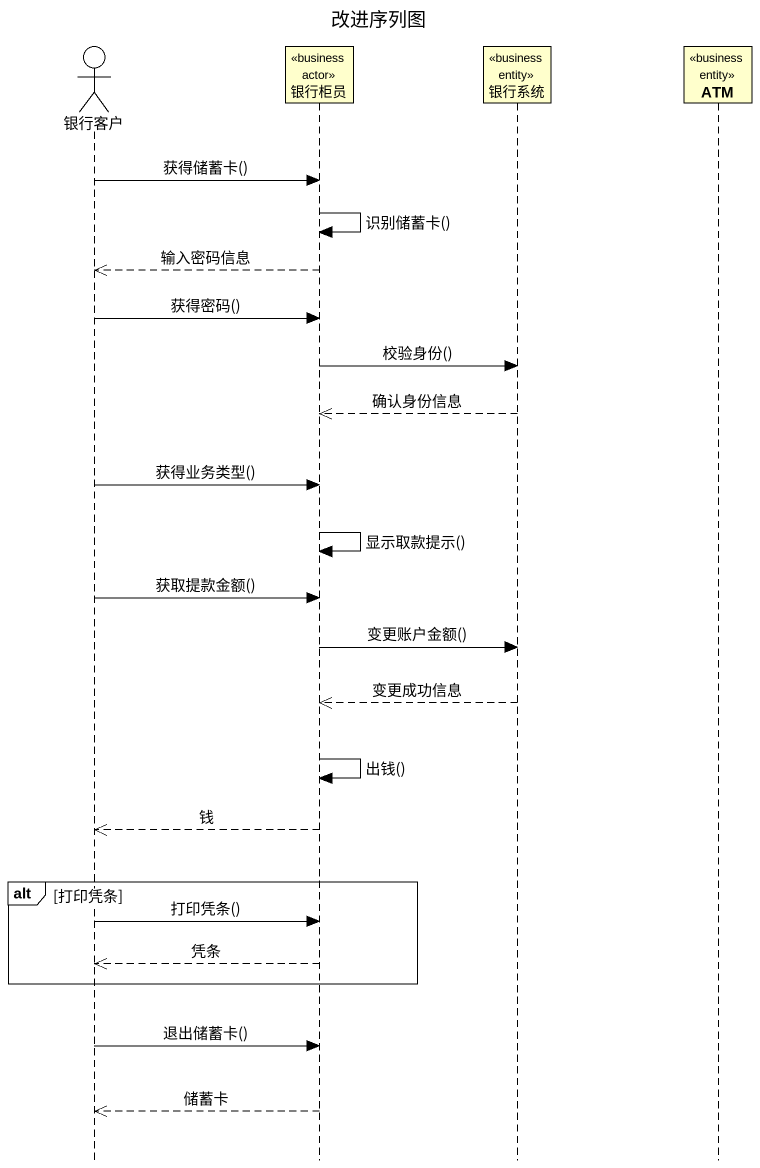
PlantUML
@startuml
title 改进序列图
hide footbox
actor 银行客户
participant 银行柜员 <<business actor>>
participant 银行系统 <<business entity>>
participant ATM <<business entity>>

银行客户 -> 银行柜员 : 获得储蓄卡()
银行柜员 -> 银行柜员 : 识别储蓄卡()
银行柜员 -->> 银行客户 : 输入密码信息
银行客户 -> 银行柜员 : 获得密码()
银行柜员 -> 银行系统 : 校验身份()
银行系统 -->> 银行柜员 : 确认身份信息
银行客户 -> 银行柜员 : 获得业务类型()
银行柜员 -> 银行柜员 : 显示取款提示()
银行客户 -> 银行柜员 : 获取提款金额()
银行柜员 -> 银行系统 : 变更账户金额()
银行系统 -->> 银行柜员 : 变更成功信息
银行柜员 -> 银行柜员 : 出钱()
银行柜员 -->> 银行客户 : 钱
alt 打印凭条
  银行客户 -> 银行柜员 : 打印凭条()
  银行柜员 -->> 银行客户 : 凭条
end
银行客户 -> 银行柜员 : 退出储蓄卡()
银行柜员 -->> 银行客户 : 储蓄卡
@enduml
